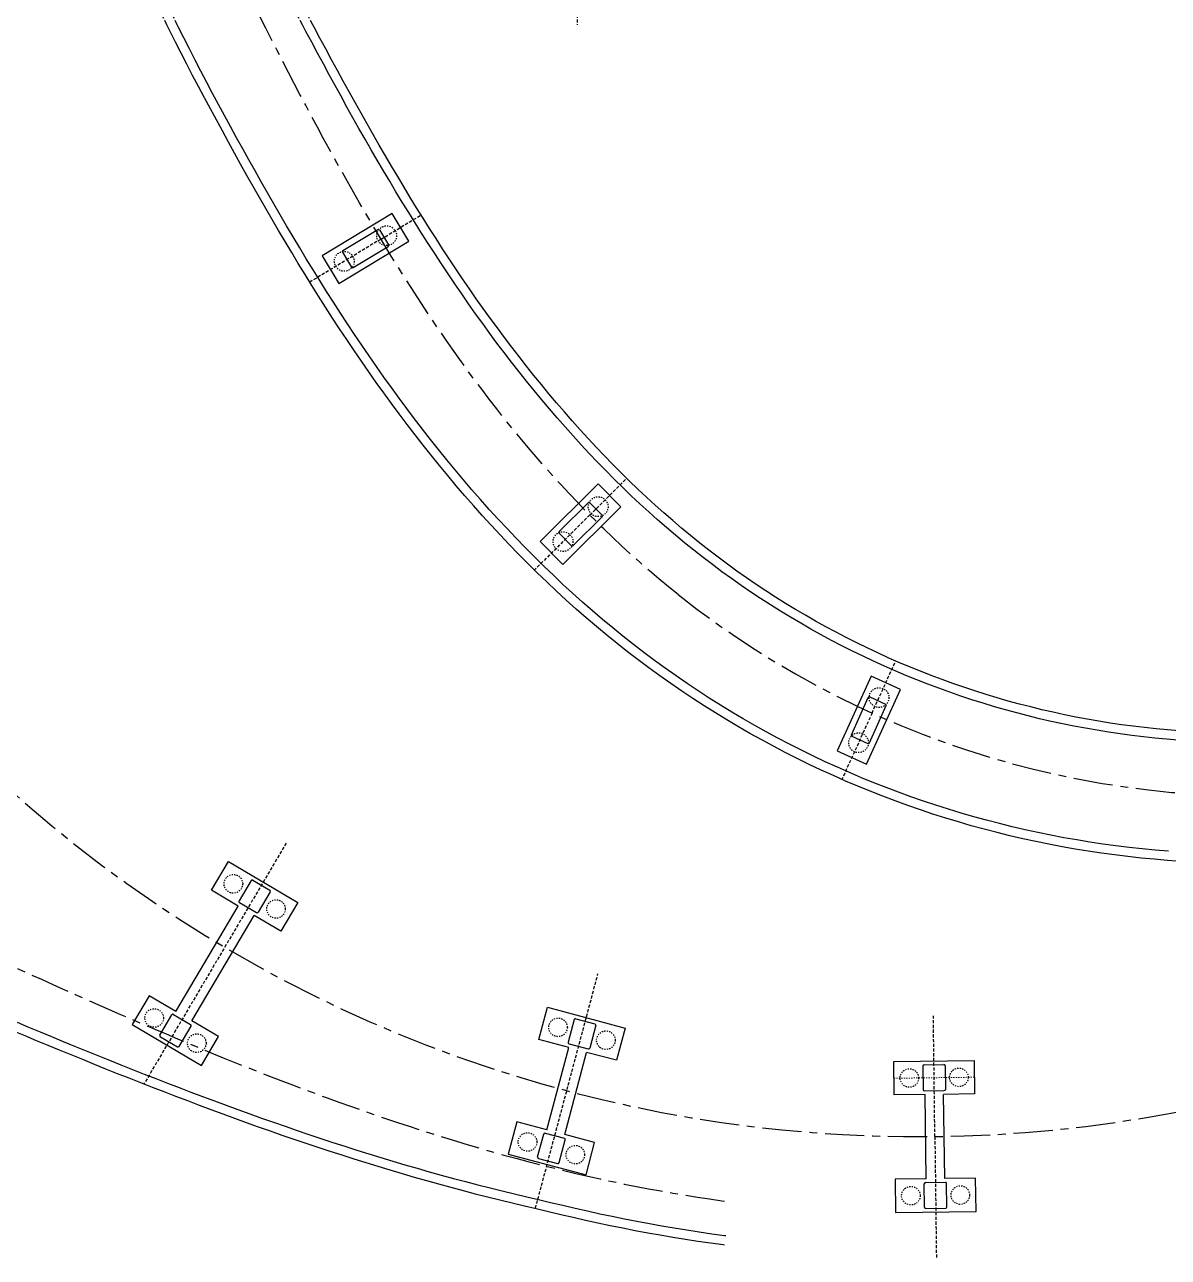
# Model space of a CAD drawing. Header units: millimetres. Extents: x 0 to 987207, y 0 to 5060561.
# Drawn here: x 495452.4 to 495544.7, y 2529101.8 to 2529201.4 of the extents above; entities that cross this region are included whole.
import ezdxf

# ---------------------------------------------------------------- set-up
doc = ezdxf.new("R2010")
doc.units = ezdxf.units.MM
doc.header["$LTSCALE"] = 0.1
for name, pattern in [('CENTER', [50.8, 31.75, -6.35, 6.35, -6.35]), ('CENTER2', [1.125, 0.75, -0.125, 0.125, -0.125]), ('DASHED', [19.05, 12.7, -6.35])]:
    doc.linetypes.add(name, pattern=pattern)
for name, color, linetype in [('1', 1, 'CONTINUOUS'), ('TLJ', 180, 'CONTINUOUS'), ('YLJ', 210, 'CONTINUOUS'), ('zhix', 1, 'CENTER'), ('桥梁', 94, 'CONTINUOUS')]:
    doc.layers.add(name, color=color, linetype=linetype)
doc.layers.add('中心线', color=5, linetype='CENTER', lineweight=18)

msp = doc.modelspace()

# ---------------------------------------------------------------- linework, layer by layer
at = {"layer": '1', "color": 4, "linetype": 'Continuous'}
for p, q in [((495478.0745, 2529183.1134), (495480.9011, 2529184.8165)), ((495481.0383, 2529184.7824), (495481.7608, 2529183.5833)), ((495478.9002, 2529181.743), (495481.7268, 2529183.446)), ((495478.0404, 2529182.9762), (495478.7629, 2529181.777)), ((495495.5423, 2529160.4386), (495497.8867, 2529162.7611)), ((495498.0281, 2529162.7605), (495499.0134, 2529161.7659)), ((495496.6684, 2529159.302), (495499.0127, 2529161.6245)), ((495495.5417, 2529160.2972), (495496.527, 2529159.3026)), ((495519.1449, 2529144.0359), (495520.509, 2529147.0408)), ((495520.6414, 2529147.0905), (495521.9162, 2529146.5118)), ((495520.6018, 2529143.3745), (495521.9659, 2529146.3794)), ((495519.1946, 2529143.9035), (495520.4694, 2529143.3248)), ((495467.4732, 2529131.472), (495468.8466, 2529133.7965)), ((495468.8466, 2529133.7965), (495474.4428, 2529130.4901)), ((495470.6664, 2529132.2567), (495469.6999, 2529130.6209)), ((495470.8034, 2529132.292), (495472.1809, 2529131.4781)), ((495469.6256, 2529130.2002), (495467.4732, 2529131.472)), ((495469.6256, 2529130.2002), (495467.4732, 2529131.472)), ((495472.2161, 2529131.3411), (495471.2496, 2529129.7053)), ((495464.5998, 2529121.694), (495469.6256, 2529130.2002)), ((495469.7351, 2529130.484), (495471.1127, 2529129.6701)), ((495474.4428, 2529130.4901), (495473.0694, 2529128.1655)), ((495465.8912, 2529120.931), (495470.917, 2529129.4372)), ((495473.0694, 2529128.1655), (495470.917, 2529129.4372)), ((495473.0694, 2529128.1655), (495470.917, 2529129.4372)), ((495462.4474, 2529122.9657), (495461.074, 2529120.6411)), ((495464.5998, 2529121.694), (495462.4474, 2529122.9657)), ((495493.9017, 2529119.4237), (495494.5976, 2529122.0324)), ((495494.5976, 2529122.0324), (495500.878, 2529120.3572)), ((495461.074, 2529120.6411), (495466.6702, 2529117.3347)), ((495463.3007, 2529119.7901), (495464.2672, 2529121.4259)), ((495464.4042, 2529121.4612), (495465.7817, 2529120.6473)), ((495468.0436, 2529119.6593), (495465.8912, 2529120.931)), ((495496.7651, 2529121.0403), (495496.2754, 2529119.2045)), ((495496.8875, 2529121.1111), (495498.4335, 2529120.6987)), ((495498.5043, 2529120.5763), (495498.0146, 2529118.7405)), ((495463.3359, 2529119.6532), (495464.7135, 2529118.8393)), ((495464.8504, 2529118.8745), (495465.8169, 2529120.5103)), ((495466.6702, 2529117.3347), (495468.0436, 2529119.6593)), ((495500.878, 2529120.3572), (495500.1821, 2529117.7484)), ((495496.3173, 2529118.7793), (495493.9017, 2529119.4237)), ((495496.3173, 2529118.7793), (495493.9017, 2529119.4237)), ((495494.5466, 2529112.1414), (495496.3173, 2529118.7793)), ((495496.3463, 2529119.0821), (495497.8922, 2529118.6697)), ((495495.996, 2529111.7548), (495497.7666, 2529118.3927)), ((495500.1821, 2529117.7484), (495497.7666, 2529118.3927)), ((495500.1821, 2529117.7484), (495497.7666, 2529118.3927)), ((495522.5657, 2529117.6529), (495529.0652, 2529117.7341)), ((495522.5995, 2529114.9531), (495522.5657, 2529117.6529)), ((495529.0652, 2529117.7341), (495529.099, 2529115.0343)), ((495524.9206, 2529117.2823), (495524.9443, 2529115.3824)), ((495525.0193, 2529117.3835), (495526.6192, 2529117.4035)), ((495526.7204, 2529117.3048), (495526.7442, 2529115.4049)), ((495525.0993, 2529114.9843), (495522.5995, 2529114.9531)), ((495525.0993, 2529114.9843), (495522.5995, 2529114.9531)), ((495525.0456, 2529115.2837), (495526.6454, 2529115.3037)), ((495525.1843, 2529108.1849), (495525.0993, 2529114.9843)), ((495529.099, 2529115.0343), (495526.5992, 2529115.0031)), ((495529.099, 2529115.0343), (495526.5992, 2529115.0031)), ((495526.6842, 2529108.2036), (495526.5992, 2529115.0031)), ((495492.1311, 2529112.7858), (495491.4352, 2529110.177)), ((495494.5466, 2529112.1414), (495492.1311, 2529112.7858)), ((495493.8089, 2529109.9578), (495494.2986, 2529111.7936)), ((495494.421, 2529111.8644), (495495.9669, 2529111.4521)), ((495498.4115, 2529111.1105), (495495.996, 2529111.7548)), ((495495.5481, 2529109.4939), (495496.0378, 2529111.3297)), ((495497.7156, 2529108.5017), (495498.4115, 2529111.1105)), ((495491.4352, 2529110.177), (495497.7156, 2529108.5017)), ((495493.8798, 2529109.8354), (495495.4257, 2529109.423)), ((495525.1843, 2529108.1849), (495522.6845, 2529108.1536)), ((495522.6845, 2529108.1536), (495522.7183, 2529105.4538)), ((495525.0631, 2529105.8832), (495525.0393, 2529107.783)), ((495525.1381, 2529107.8843), (495526.7379, 2529107.9043)), ((495529.184, 2529108.2349), (495526.6842, 2529108.2036)), ((495526.8629, 2529105.9057), (495526.8392, 2529107.8055)), ((495529.2178, 2529105.5351), (495529.184, 2529108.2349)), ((495525.1643, 2529105.7844), (495526.7642, 2529105.8044)), ((495522.7183, 2529105.4538), (495529.2178, 2529105.5351))]:
    msp.add_line(p, q, dxfattribs=at)
for points in [[(495482.0563, 2529186.0963), (495476.4031, 2529182.6902), (495477.7449, 2529180.4632), (495483.3981, 2529183.8693), (495482.0563, 2529186.0963)], [(495498.7069, 2529164.2776), (495494.0182, 2529159.6326), (495495.8481, 2529157.7855), (495500.5368, 2529162.4305), (495498.7069, 2529164.2776)], [(495520.7358, 2529148.7499), (495518.0075, 2529142.7402), (495520.375, 2529141.6654), (495523.1032, 2529147.6751), (495520.7358, 2529148.7499)]]:
    msp.add_lwpolyline(points, dxfattribs=at)
at = {"layer": '1', "color": 1, "linetype": 'DASHED', "ltscale": 0.01}
for centre, radius in [((495481.6137, 2529184.3119), 0.8), ((495478.1875, 2529182.2476), 0.8), ((495498.6983, 2529162.4391), 0.8), ((495495.8567, 2529159.624), 0.8), ((495521.3821, 2529147.0288), 0.8), ((495519.7286, 2529143.3865), 0.8), ((495469.2361, 2529131.9984), 0.75), ((495472.6799, 2529129.9637), 0.75), ((495462.8369, 2529121.1676), 0.75), ((495495.4575, 2529120.4059), 0.75), ((495466.2807, 2529119.1328), 0.75), ((495499.3223, 2529119.3749), 0.75), ((495523.8325, 2529116.3186), 0.75), ((495527.8322, 2529116.3686), 0.75), ((495492.9909, 2529111.1592), 0.75), ((495496.8558, 2529110.1283), 0.75), ((495527.951, 2529106.8694), 0.75), ((495523.9513, 2529106.8193), 0.75)]:
    msp.add_circle(centre, radius, dxfattribs=at)
at = {"layer": '1', "color": 4, "linetype": 'Continuous'}
for centre, start, end in [((495480.9527, 2529184.7308), 31.069323, 121.069323), ((495481.6752, 2529183.5317), 301.069323, 31.069323), ((495478.1261, 2529183.0278), 121.069323, 211.069323), ((495478.8486, 2529181.8286), 211.069323, 301.069323), ((495497.957, 2529162.6901), 44.731961, 134.731961), ((495498.9423, 2529161.6955), 314.731961, 44.731961), ((495495.6127, 2529160.3676), 134.731961, 224.731961), ((495496.598, 2529159.373), 224.731961, 314.731961), ((495520.6, 2529146.9994), 65.583214, 155.583214), ((495521.8748, 2529146.4207), 335.583214, 65.583214), ((495519.2359, 2529143.9946), 155.583214, 245.583214), ((495520.5107, 2529143.4159), 245.583214, 335.583214), ((495470.7525, 2529132.2059), 59.42402, 149.42402), ((495469.786, 2529130.5701), 149.42402, 239.42402), ((495472.13, 2529131.392), 329.42402, 59.42402), ((495471.1635, 2529129.7562), 239.42402, 329.42402), ((495464.3533, 2529121.3751), 59.42402, 149.42402), ((495465.7308, 2529120.5612), 329.42402, 59.42402), ((495496.8618, 2529121.0145), 75.064185, 165.064185), ((495498.4077, 2529120.6021), 345.064185, 75.064185), ((495463.3868, 2529119.7392), 149.42402, 239.42402), ((495464.7643, 2529118.9254), 239.42402, 329.42402), ((495496.3721, 2529119.1787), 165.064185, 255.064185), ((495497.918, 2529118.7663), 255.064185, 345.064185), ((495525.0206, 2529117.2835), 90.71635, 180.71635), ((495526.6204, 2529117.3035), 0.71635, 90.71635), ((495525.0443, 2529115.3837), 180.71635, 270.71635), ((495526.6442, 2529115.4037), 270.71635, 0.71635), ((495494.3952, 2529111.7678), 75.064185, 165.064185), ((495495.9412, 2529111.3554), 345.064185, 75.064185), ((495493.9055, 2529109.932), 165.064185, 255.064185), ((495495.4515, 2529109.5196), 255.064185, 345.064185), ((495525.1393, 2529107.7843), 90.71635, 180.71635), ((495526.7392, 2529107.8043), 0.71635, 90.71635), ((495525.1631, 2529105.8844), 180.71635, 270.71635), ((495526.763, 2529105.9044), 270.71635, 0.71635)]:
    msp.add_arc(centre, 0.1, start, end, dxfattribs=at)
at = {"layer": 'TLJ', "linetype": 'DASHED', "ltscale": 0.3, "flags": 128}
for points in [[(495463.869, 2529201.3424), (495463.6645, 2529201.749), (495463.2137, 2529202.6473), (495462.7642, 2529203.5446), (495462.3156, 2529204.4409), (495461.8679, 2529205.3359), (495461.4208, 2529206.2296), (495460.9742, 2529207.122), (495460.5279, 2529208.013), (495460.0817, 2529208.9023), (495459.6353, 2529209.7901), (495459.1888, 2529210.6761), (495458.7418, 2529211.5603), (495458.2942, 2529212.4426), (495457.8458, 2529213.3229), (495457.3964, 2529214.2011), (495456.946, 2529215.0771), (495456.4942, 2529215.9508), (495456.0409, 2529216.8222), (495455.586, 2529217.691), (495455.1293, 2529218.5574), (495454.6706, 2529219.421), (495454.2098, 2529220.2819), (495453.7467, 2529221.14), (495453.2811, 2529221.9951), (495452.8129, 2529222.8471), (495452.3419, 2529223.696), (495451.868, 2529224.5416), (495451.3911, 2529225.3838), (495450.9108, 2529226.2225), (495450.4272, 2529227.0576), (495449.9401, 2529227.8891), (495449.4493, 2529228.7167), (495448.9547, 2529229.5404), (495448.4562, 2529230.36), (495447.9535, 2529231.1754), (495447.4467, 2529231.9866), (495446.9355, 2529232.7933), (495446.4198, 2529233.5954), (495445.8995, 2529234.3929), (495445.3745, 2529235.1855), (495444.8446, 2529235.9733), (495444.3098, 2529236.7559), (495443.7699, 2529237.5333), (495443.2248, 2529238.3053), (495442.6744, 2529239.0718), (495442.1187, 2529239.8326), (495441.5574, 2529240.5876), (495440.9906, 2529241.3366), (495440.5987, 2529241.8451)], [(495475.6552, 2529201.3411), (495475.2941, 2529202.0211), (495474.8429, 2529202.9067), (495474.3928, 2529203.7936), (495473.9436, 2529204.6818), (495473.4952, 2529205.5713), (495473.0475, 2529206.4618), (495472.6001, 2529207.3533), (495472.153, 2529208.2458), (495471.7059, 2529209.139), (495471.2587, 2529210.033), (495470.8112, 2529210.9277), (495470.3632, 2529211.8229), (495469.9145, 2529212.7185), (495469.4649, 2529213.6145), (495469.0143, 2529214.5108), (495468.5625, 2529215.4073), (495468.1092, 2529216.3039), (495467.6544, 2529217.2004), (495467.1977, 2529218.0969), (495466.7391, 2529218.9931), (495466.2784, 2529219.8891), (495465.8153, 2529220.7846), (495465.3498, 2529221.6797), (495464.8815, 2529222.5741), (495464.4103, 2529223.4679), (495463.9361, 2529224.3608), (495463.4586, 2529225.2528), (495462.9777, 2529226.1438), (495462.4932, 2529227.0336), (495462.0049, 2529227.9222), (495461.5127, 2529228.8094), (495461.0163, 2529229.6951), (495460.5156, 2529230.5792), (495460.0104, 2529231.4616), (495459.5005, 2529232.3421), (495458.9858, 2529233.2206), (495458.4661, 2529234.097), (495457.9412, 2529234.9711), (495457.4109, 2529235.8429), (495456.8752, 2529236.712), (495456.3337, 2529237.5785), (495455.7864, 2529238.4422), (495455.2331, 2529239.3029), (495454.6736, 2529240.1604), (495454.1078, 2529241.0146), (495453.5503, 2529241.8435)]]:
    msp.add_lwpolyline(points, dxfattribs=at)
at = {"layer": 'TLJ', "flags": 128}
for points in [[(495465.9427, 2529197.2459), (495465.4832, 2529198.1478), (495465.0258, 2529199.0491), (495464.5704, 2529199.9498), (495464.1166, 2529200.8498), (495463.869, 2529201.3424)], [(495545.6131, 2529144.3469), (495544.6825, 2529144.4209), (495543.7528, 2529144.5074), (495542.8241, 2529144.6062), (495541.8966, 2529144.7174), (495540.9704, 2529144.8411), (495540.0458, 2529144.9771), (495539.1229, 2529145.1254), (495538.2019, 2529145.2861), (495537.2829, 2529145.4591), (495536.3661, 2529145.6443), (495535.4516, 2529145.8418), (495534.5397, 2529146.0516), (495533.6304, 2529146.2735), (495532.724, 2529146.5076), (495531.8206, 2529146.7538), (495530.9204, 2529147.012), (495530.0235, 2529147.2824), (495529.1301, 2529147.5647), (495528.2403, 2529147.859), (495527.3544, 2529148.1651), (495526.4725, 2529148.4832), (495525.5946, 2529148.813), (495524.7211, 2529149.1546), (495523.852, 2529149.5079), (495522.9875, 2529149.8728), (495522.1278, 2529150.2493), (495521.273, 2529150.6373), (495520.4233, 2529151.0368), (495519.5788, 2529151.4476), (495518.7396, 2529151.8698), (495517.906, 2529152.3032), (495517.0781, 2529152.7478), (495516.256, 2529153.2035), (495515.4398, 2529153.6702), (495514.6298, 2529154.1478), (495513.8261, 2529154.6363), (495513.0288, 2529155.1356), (495512.238, 2529155.6456), (495511.454, 2529156.1662), (495510.6768, 2529156.6973), (495509.9066, 2529157.2389), (495509.1435, 2529157.7908), (495508.3877, 2529158.3529), (495507.6393, 2529158.9252), (495506.8978, 2529159.508), (495506.1632, 2529160.1011), (495505.4355, 2529160.7042), (495504.7146, 2529161.3173), (495504.0007, 2529161.9399), (495503.2937, 2529162.572), (495502.5935, 2529163.2133), (495501.9003, 2529163.8636), (495501.214, 2529164.5226), (495500.5345, 2529165.1901), (495499.8618, 2529165.866), (495499.1959, 2529166.55), (495498.5368, 2529167.2419), (495497.8844, 2529167.9415), (495497.2387, 2529168.6486), (495496.5996, 2529169.3631), (495495.967, 2529170.0846), (495495.3408, 2529170.8131), (495494.7211, 2529171.5482), (495494.1077, 2529172.29), (495493.5006, 2529173.0381), (495492.8996, 2529173.7924), (495492.3047, 2529174.5526), (495491.7158, 2529175.3188), (495491.1328, 2529176.0905), (495490.5555, 2529176.8678), (495489.984, 2529177.6504), (495489.4179, 2529178.4382), (495488.8574, 2529179.231), (495488.3022, 2529180.0286), (495487.7522, 2529180.8309), (495487.2073, 2529181.6378), (495486.6673, 2529182.4491), (495486.1322, 2529183.2647), (495485.6019, 2529184.0843), (495485.0761, 2529184.908), (495484.5547, 2529185.7354), (495484.0376, 2529186.5666), (495483.5247, 2529187.4014), (495483.0159, 2529188.2396), (495482.5108, 2529189.0811), (495482.0095, 2529189.9258), (495481.5118, 2529190.7736), (495481.0175, 2529191.6243), (495480.5264, 2529192.4778), (495480.0385, 2529193.3341), (495479.5535, 2529194.1929), (495479.0713, 2529195.0543), (495478.5917, 2529195.918), (495478.1145, 2529196.7839), (495477.6397, 2529197.652), (495477.167, 2529198.5222), (495476.6962, 2529199.3943), (495476.2273, 2529200.2682), (495475.7599, 2529201.1438), (495475.6552, 2529201.3411)], [(495544.6824, 2529133.8883), (495543.6125, 2529133.9756), (495542.5435, 2529134.0772), (495541.4759, 2529134.1931), (495540.4097, 2529134.3233), (495539.3451, 2529134.4676), (495538.2823, 2529134.6262), (495537.2216, 2529134.799), (495536.163, 2529134.9859), (495535.1069, 2529135.187), (495534.0533, 2529135.4022), (495533.0025, 2529135.6315), (495531.9546, 2529135.8747), (495530.9099, 2529136.132), (495529.8685, 2529136.4033), (495528.8307, 2529136.6885), (495527.7965, 2529136.9875), (495526.7662, 2529137.3004), (495525.74, 2529137.627), (495524.7181, 2529137.9674), (495523.7006, 2529138.3214), (495522.6877, 2529138.689), (495521.6796, 2529139.0702), (495520.6765, 2529139.4648), (495519.6786, 2529139.8729), (495518.686, 2529140.2943), (495517.699, 2529140.729), (495516.7177, 2529141.1769), (495515.7422, 2529141.638), (495514.7728, 2529142.1121), (495513.8096, 2529142.5991), (495512.8528, 2529143.0991), (495511.9026, 2529143.6119), (495510.9592, 2529144.1374), (495510.0226, 2529144.6755), (495509.0932, 2529145.2262), (495508.171, 2529145.7893), (495507.2562, 2529146.3648), (495506.3491, 2529146.9525), (495505.4496, 2529147.5524), (495504.5581, 2529148.1644), (495503.6747, 2529148.7882), (495502.7995, 2529149.424), (495501.9327, 2529150.0715), (495501.0745, 2529150.7305), (495500.2256, 2529151.4004), (495499.3865, 2529152.0807), (495498.5569, 2529152.771), (495497.737, 2529153.471), (495496.9267, 2529154.1805), (495496.1259, 2529154.8991), (495495.3346, 2529155.6266), (495494.5528, 2529156.3626), (495493.7804, 2529157.1069), (495493.0174, 2529157.8592), (495492.2636, 2529158.6192), (495491.519, 2529159.3866), (495490.7835, 2529160.1612), (495490.0571, 2529160.9428), (495489.3396, 2529161.731), (495488.6309, 2529162.5256), (495487.931, 2529163.3264), (495487.2397, 2529164.1331), (495486.5569, 2529164.9456), (495485.8825, 2529165.7634), (495485.2164, 2529166.5866), (495484.5584, 2529167.4147), (495483.9085, 2529168.2476), (495483.2664, 2529169.0851), (495482.6321, 2529169.927), (495482.0054, 2529170.7731), (495481.3862, 2529171.6231), (495480.7742, 2529172.4769), (495480.1695, 2529173.3343), (495479.5717, 2529174.1951), (495478.9808, 2529175.0591), (495478.3966, 2529175.9262), (495477.819, 2529176.7961), (495477.2477, 2529177.6687), (495476.6826, 2529178.5438), (495476.1236, 2529179.4213), (495475.5704, 2529180.301), (495475.023, 2529181.1828), (495474.481, 2529182.0665), (495473.9445, 2529182.9519), (495473.4131, 2529183.8389), (495472.8867, 2529184.7273), (495472.3652, 2529185.6171), (495471.8483, 2529186.5081), (495471.3359, 2529187.4001), (495470.8277, 2529188.293), (495470.3237, 2529189.1868), (495469.8237, 2529190.0812), (495469.3273, 2529190.9761), (495468.8346, 2529191.8715), (495468.3452, 2529192.7671), (495467.859, 2529193.6629), (495467.3759, 2529194.5589), (495466.8956, 2529195.4547), (495466.4179, 2529196.3504), (495465.9427, 2529197.2459)], [(495545.4097, 2529133.8269), (495544.6824, 2529133.8883)], [(495451.4533, 2529120.1362), (495452.3825, 2529119.7486), (495453.3128, 2529119.3622), (495454.2443, 2529118.977), (495455.1768, 2529118.5931), (495456.1105, 2529118.2107), (495457.0454, 2529117.8299), (495457.9815, 2529117.4508), (495458.919, 2529117.0736), (495459.8577, 2529116.6983), (495460.7978, 2529116.3251), (495461.7393, 2529115.9542), (495462.6822, 2529115.5855), (495463.6266, 2529115.2193), (495464.5724, 2529114.8557), (495465.5198, 2529114.4948), (495466.4687, 2529114.1367), (495467.4192, 2529113.7816), (495468.3713, 2529113.4296), (495469.325, 2529113.0808), (495470.2804, 2529112.7353), (495471.2374, 2529112.3933), (495472.1962, 2529112.0549), (495473.1567, 2529111.7202), (495474.1189, 2529111.3894), (495475.0829, 2529111.0625), (495476.0487, 2529110.7398), (495477.0163, 2529110.4213), (495477.9857, 2529110.1072), (495478.9569, 2529109.7976), (495479.9299, 2529109.4926), (495480.9048, 2529109.1924), (495481.8815, 2529108.8972), (495482.8601, 2529108.6069), (495483.8405, 2529108.3219), (495484.8228, 2529108.0421), (495485.807, 2529107.7678), (495486.7929, 2529107.4991), (495487.7808, 2529107.2361), (495488.7704, 2529106.979), (495489.7619, 2529106.7279), (495490.7552, 2529106.4829), (495491.7503, 2529106.2441), (495492.7472, 2529106.0118), (495493.6819, 2529105.8002)], [(495493.6819, 2529105.8002), (495494.6755, 2529105.5537), (495495.6713, 2529105.3138), (495496.6691, 2529105.0809), (495497.669, 2529104.8549), (495498.6709, 2529104.6361), (495499.6748, 2529104.4245), (495500.6807, 2529104.2204), (495501.6885, 2529104.0239), (495502.6982, 2529103.835), (495503.7099, 2529103.654), (495504.7233, 2529103.481), (495505.7386, 2529103.3162), (495506.7556, 2529103.1596), (495507.7742, 2529103.0115), (495508.7946, 2529102.8719), (495508.9069, 2529102.8571)]]:
    msp.add_lwpolyline(points, dxfattribs=at)
at = {"layer": 'YLJ', "color": 210, "linetype": 'DASHED', "ltscale": 0.3, "flags": 128}
for points in [[(495464.7085, 2529201.3423), (495464.3347, 2529202.0857), (495463.8842, 2529202.9835), (495463.4348, 2529203.8804), (495462.9864, 2529204.7764), (495462.5387, 2529205.6714), (495462.0916, 2529206.5652), (495461.6449, 2529207.4578), (495461.1984, 2529208.3491), (495460.7519, 2529209.2389), (495460.3053, 2529210.1273), (495459.8583, 2529211.0141), (495459.4109, 2529211.8991), (495458.9628, 2529212.7824), (495458.5138, 2529213.6639), (495458.0638, 2529214.5434), (495457.6126, 2529215.4208), (495457.16, 2529216.2961), (495456.7058, 2529217.1691), (495456.25, 2529218.0398), (495455.7922, 2529218.9081), (495455.3324, 2529219.7739), (495454.8704, 2529220.637), (495454.406, 2529221.4974), (495453.9391, 2529222.355), (495453.4695, 2529223.2096), (495452.997, 2529224.0612), (495452.5215, 2529224.9097), (495452.0428, 2529225.7549), (495451.5608, 2529226.5967), (495451.0753, 2529227.4351), (495450.5862, 2529228.2699), (495450.0934, 2529229.101), (495449.5966, 2529229.9283), (495449.0958, 2529230.7516), (495448.5908, 2529231.5709), (495448.0815, 2529232.386), (495447.5677, 2529233.1968), (495447.0493, 2529234.0031), (495446.5262, 2529234.8049), (495445.9983, 2529235.6019), (495445.4654, 2529236.3941), (495444.9274, 2529237.1813), (495444.3842, 2529237.9634), (495443.8358, 2529238.7403), (495443.2819, 2529239.5117), (495442.7225, 2529240.2775), (495442.1574, 2529241.0376), (495441.5867, 2529241.7918), (495441.5456, 2529241.845)], [(495474.8061, 2529201.3412), (495474.6261, 2529201.68), (495474.1743, 2529202.5667), (495473.7237, 2529203.4547), (495473.2741, 2529204.3438), (495472.8253, 2529205.234), (495472.3773, 2529206.1252), (495471.9297, 2529207.0172), (495471.4824, 2529207.91), (495471.0352, 2529208.8034), (495470.5879, 2529209.6975), (495470.1404, 2529210.5921), (495469.6925, 2529211.4871), (495469.244, 2529212.3824), (495468.7947, 2529213.278), (495468.3444, 2529214.1736), (495467.8929, 2529215.0694), (495467.4401, 2529215.965), (495466.9858, 2529216.8606), (495466.5297, 2529217.7559), (495466.0718, 2529218.6508), (495465.6118, 2529219.5454), (495465.1495, 2529220.4394), (495464.6848, 2529221.3327), (495464.2175, 2529222.2253), (495463.7474, 2529223.1171), (495463.2743, 2529224.008), (495462.798, 2529224.8977), (495462.3184, 2529225.7864), (495461.8352, 2529226.6737), (495461.3484, 2529227.5597), (495460.8576, 2529228.4442), (495460.3628, 2529229.327), (495459.8638, 2529230.2081), (495459.3604, 2529231.0874), (495458.8524, 2529231.9646), (495458.3397, 2529232.8398), (495457.822, 2529233.7127), (495457.2993, 2529234.5832), (495456.7713, 2529235.4512), (495456.2379, 2529236.3166), (495455.6989, 2529237.1791), (495455.1542, 2529238.0387), (495454.6036, 2529238.8952), (495454.0469, 2529239.7484), (495453.484, 2529240.5983), (495452.9148, 2529241.4445), (495452.642, 2529241.8437)]]:
    msp.add_lwpolyline(points, dxfattribs=at)
at = {"layer": 'YLJ', "color": 210, "flags": 128}
for points in [[(495466.6107, 2529197.587), (495466.1518, 2529198.4877), (495465.6949, 2529199.388), (495465.2399, 2529200.2878), (495464.7865, 2529201.1871), (495464.7085, 2529201.3423)], [(495545.5466, 2529143.5999), (495544.6061, 2529143.6749), (495543.6664, 2529143.7624), (495542.7278, 2529143.8624), (495541.7904, 2529143.975), (495540.8543, 2529144.1001), (495539.9199, 2529144.2377), (495538.9871, 2529144.3878), (495538.0563, 2529144.5504), (495537.1275, 2529144.7253), (495536.2009, 2529144.9127), (495535.2767, 2529145.1125), (495534.355, 2529145.3246), (495533.4361, 2529145.5491), (495532.52, 2529145.7858), (495531.607, 2529146.0348), (495530.6972, 2529146.296), (495529.7908, 2529146.5694), (495528.8879, 2529146.8549), (495527.9887, 2529147.1524), (495527.0934, 2529147.462), (495526.2021, 2529147.7836), (495525.315, 2529148.1171), (495524.4322, 2529148.4625), (495523.5539, 2529148.8197), (495522.6803, 2529149.1886), (495521.8115, 2529149.5693), (495520.9476, 2529149.9616), (495520.0889, 2529150.3654), (495519.2355, 2529150.7808), (495518.3875, 2529151.2076), (495517.5451, 2529151.6458), (495516.7084, 2529152.0952), (495515.8776, 2529152.5559), (495515.0529, 2529153.0277), (495514.2344, 2529153.5106), (495513.4222, 2529154.0044), (495512.6165, 2529154.5091), (495511.8174, 2529155.0247), (495511.0251, 2529155.5509), (495510.2398, 2529156.0878), (495509.4615, 2529156.6353), (495508.6904, 2529157.1932), (495507.9266, 2529157.7614), (495507.1703, 2529158.3399), (495506.4212, 2529158.9289), (495505.6791, 2529159.5282), (495504.9441, 2529160.1376), (495504.2162, 2529160.7568), (495503.4954, 2529161.3857), (495502.7817, 2529162.024), (495502.075, 2529162.6714), (495501.3755, 2529163.3278), (495500.683, 2529163.9929), (495499.9975, 2529164.6665), (495499.3191, 2529165.3484), (495498.6476, 2529166.0383), (495497.983, 2529166.7362), (495497.3253, 2529167.4416), (495496.6745, 2529168.1545), (495496.0304, 2529168.8747), (495495.393, 2529169.6019), (495494.7622, 2529170.3359), (495494.138, 2529171.0766), (495493.5202, 2529171.8238), (495492.9089, 2529172.5772), (495492.3038, 2529173.3368), (495491.705, 2529174.1023), (495491.1123, 2529174.8735), (495490.5256, 2529175.6503), (495489.9448, 2529176.4325), (495489.3698, 2529177.2199), (495488.8005, 2529178.0124), (495488.2368, 2529178.8098), (495487.6786, 2529179.6119), (495487.1256, 2529180.4187), (495486.5779, 2529181.2298), (495486.0353, 2529182.0453), (495485.4976, 2529182.8649), (495484.9648, 2529183.6886), (495484.4366, 2529184.5161), (495483.913, 2529185.3473), (495483.3937, 2529186.1821), (495482.8788, 2529187.0203), (495482.3679, 2529187.8619), (495481.861, 2529188.7066), (495481.3579, 2529189.5545), (495480.8585, 2529190.4053), (495480.3625, 2529191.2588), (495479.87, 2529192.1151), (495479.3806, 2529192.974), (495478.8942, 2529193.8354), (495478.4107, 2529194.6991), (495477.9299, 2529195.565), (495477.4517, 2529196.433), (495476.9758, 2529197.3031), (495476.5021, 2529198.1751), (495476.0305, 2529199.0489), (495475.5607, 2529199.9244), (495475.0927, 2529200.8014), (495474.8061, 2529201.3412)], [(495544.7489, 2529134.6353), (495543.6889, 2529134.7217), (495542.6299, 2529134.8222), (495541.5722, 2529134.9369), (495540.5159, 2529135.0657), (495539.4612, 2529135.2086), (495538.4083, 2529135.3656), (495537.3574, 2529135.5366), (495536.3087, 2529135.7217), (495535.2623, 2529135.9207), (495534.2185, 2529136.1338), (495533.1774, 2529136.3608), (495532.1393, 2529136.6017), (495531.1042, 2529136.8564), (495530.0725, 2529137.125), (495529.0442, 2529137.4074), (495528.0196, 2529137.7036), (495526.9989, 2529138.0134), (495525.9822, 2529138.3368), (495524.9697, 2529138.6739), (495523.9616, 2529139.0245), (495522.958, 2529139.3886), (495521.9593, 2529139.7661), (495520.9654, 2529140.157), (495519.9767, 2529140.5611), (495518.9933, 2529140.9785), (495518.0153, 2529141.4091), (495517.043, 2529141.8527), (495516.0766, 2529142.3093), (495515.1161, 2529142.7789), (495514.1617, 2529143.2613), (495513.2138, 2529143.7565), (495512.2723, 2529144.2644), (495511.3375, 2529144.785), (495510.4096, 2529145.318), (495509.4887, 2529145.8634), (495508.5749, 2529146.4212), (495507.6686, 2529146.9913), (495506.7697, 2529147.5735), (495505.8785, 2529148.1677), (495504.9952, 2529148.7739), (495504.1198, 2529149.3919), (495503.2526, 2529150.0216), (495502.3937, 2529150.663), (495501.5434, 2529151.3159), (495500.7022, 2529151.9795), (495499.8705, 2529152.6536), (495499.0483, 2529153.3377), (495498.2354, 2529154.0315), (495497.432, 2529154.7348), (495496.6379, 2529155.4472), (495495.8531, 2529156.1685), (495495.0776, 2529156.8984), (495494.3114, 2529157.6366), (495493.5543, 2529158.3828), (495492.8063, 2529159.1368), (495492.0674, 2529159.8983), (495491.3373, 2529160.667), (495490.6162, 2529161.4427), (495489.9038, 2529162.2251), (495489.2001, 2529163.014), (495488.505, 2529163.8091), (495487.8184, 2529164.6103), (495487.1401, 2529165.4172), (495486.47, 2529166.2296), (495485.8081, 2529167.0474), (495485.1542, 2529167.8702), (495484.5082, 2529168.698), (495483.87, 2529169.5304), (495483.2393, 2529170.3673), (495482.6161, 2529171.2084), (495482.0003, 2529172.0536), (495481.3917, 2529172.9027), (495480.79, 2529173.7555), (495480.1953, 2529174.6118), (495479.6074, 2529175.4714), (495479.026, 2529176.3342), (495478.451, 2529177.1999), (495477.8823, 2529178.0684), (495477.3197, 2529178.9396), (495476.763, 2529179.8132), (495476.2121, 2529180.6892), (495475.6669, 2529181.5674), (495475.127, 2529182.4475), (495474.5924, 2529183.3296), (495474.0629, 2529184.2133), (495473.5383, 2529185.0986), (495473.0185, 2529185.9854), (495472.5032, 2529186.8735), (495471.9923, 2529187.7628), (495471.4856, 2529188.6531), (495470.983, 2529189.5444), (495470.4842, 2529190.4364), (495469.9891, 2529191.3291), (495469.4974, 2529192.2223), (495469.0091, 2529193.116), (495468.5239, 2529194.01), (495468.0416, 2529194.9042), (495467.5621, 2529195.7985), (495467.0852, 2529196.6928), (495466.6107, 2529197.587)], [(495451.7614, 2529120.82), (495452.6898, 2529120.4328), (495453.619, 2529120.0468), (495454.5493, 2529119.6621), (495455.4807, 2529119.2788), (495456.4131, 2529118.8969), (495457.3466, 2529118.5168), (495458.2813, 2529118.1383), (495459.2172, 2529117.7617), (495460.1544, 2529117.3872), (495461.0927, 2529117.0147), (495462.0324, 2529116.6445), (495462.9734, 2529116.2767), (495463.9158, 2529115.9113), (495464.8596, 2529115.5486), (495465.8048, 2529115.1885), (495466.7515, 2529114.8314), (495467.6997, 2529114.4772), (495468.6493, 2529114.1262), (495469.6005, 2529113.7783), (495470.5533, 2529113.4339), (495471.5077, 2529113.0929), (495472.4637, 2529112.7556), (495473.4213, 2529112.422), (495474.3806, 2529112.0922), (495475.3415, 2529111.7665), (495476.3042, 2529111.4449), (495477.2685, 2529111.1276), (495478.2346, 2529110.8147), (495479.2024, 2529110.5063), (495480.1719, 2529110.2025), (495481.1432, 2529109.9035), (495482.1162, 2529109.6095), (495483.091, 2529109.3205), (495484.0675, 2529109.0367), (495485.0458, 2529108.7582), (495486.0259, 2529108.4852), (495487.0077, 2529108.2177), (495487.9912, 2529107.956), (495488.9765, 2529107.7001), (495489.9635, 2529107.4503), (495490.9523, 2529107.2065), (495491.9427, 2529106.969), (495492.9348, 2529106.7379), (495493.865, 2529106.5275)], [(495493.865, 2529106.5275), (495494.8537, 2529106.2822), (495495.8444, 2529106.0436), (495496.837, 2529105.8118), (495497.8317, 2529105.587), (495498.8282, 2529105.3694), (495499.8267, 2529105.159), (495500.827, 2529104.956), (495501.8292, 2529104.7605), (495502.8332, 2529104.5728), (495503.839, 2529104.3928), (495504.8465, 2529104.2209), (495505.8557, 2529104.057), (495506.8666, 2529103.9014), (495507.8791, 2529103.7541), (495508.8931, 2529103.6154), (495509.0047, 2529103.6007)]]:
    msp.add_lwpolyline(points, dxfattribs=at)
at = {"layer": 'zhix', "flags": 128}
for points in [[(495505.1589, 2529155.3521), (495504.3801, 2529155.9794), (495503.6096, 2529156.6169), (495502.8475, 2529157.2642), (495502.0936, 2529157.9213), (495501.348, 2529158.5877), (495500.6107, 2529159.2632), (495499.8816, 2529159.9476), (495499.1607, 2529160.6406), (495498.448, 2529161.342), (495497.7433, 2529162.0516), (495497.0468, 2529162.7691), (495496.3582, 2529163.4943), (495495.6775, 2529164.2269), (495495.0048, 2529164.9667), (495494.3398, 2529165.7136), (495493.6825, 2529166.4672), (495493.0328, 2529167.2274), (495492.3907, 2529167.994), (495491.756, 2529168.7668), (495491.1287, 2529169.5455), (495490.5085, 2529170.33), (495489.8955, 2529171.1201), (495489.2895, 2529171.9155), (495488.6904, 2529172.7162), (495488.0981, 2529173.5219), (495487.5124, 2529174.3324), (495486.9333, 2529175.1476), (495486.3605, 2529175.9674), (495485.794, 2529176.7914), (495485.2337, 2529177.6197), (495484.6793, 2529178.4519), (495484.1308, 2529179.2881), (495483.5879, 2529180.1279), (495483.0506, 2529180.9713), (495482.5188, 2529181.8181), (495481.9921, 2529182.6682), (495481.4706, 2529183.5215), (495480.954, 2529184.3777), (495480.4422, 2529185.2368), (495479.9351, 2529186.0986), (495479.4324, 2529186.9631), (495478.9339, 2529187.83), (495478.4397, 2529188.6993), (495477.9494, 2529189.5709), (495477.4628, 2529190.4446), (495476.98, 2529191.3202), (495476.5005, 2529192.1978), (495476.0244, 2529193.0772), (495475.5514, 2529193.9582), (495475.0813, 2529194.8409), (495474.614, 2529195.725), (495474.1492, 2529196.6104), (495473.6869, 2529197.4971), (495473.2268, 2529198.385), (495472.7688, 2529199.2739), (495472.3126, 2529200.1638), (495471.8582, 2529201.0546), (495471.4052, 2529201.9461), (495470.9536, 2529202.8383), (495470.5032, 2529203.7311), (495470.0537, 2529204.6244), (495469.605, 2529205.5181), (495469.1569, 2529206.4121), (495468.7092, 2529207.3063), (495468.2618, 2529208.2006), (495468.1127, 2529208.4988)], [(495443.7217, 2529128.8543), (495444.6305, 2529128.4371), (495445.5393, 2529128.02), (495446.4483, 2529127.6031), (495447.3574, 2529127.1865), (495448.2667, 2529126.7704), (495449.1763, 2529126.3549), (495450.0862, 2529125.94), (495450.9964, 2529125.526), (495451.9071, 2529125.1128), (495452.8182, 2529124.7006), (495453.7298, 2529124.2896), (495454.642, 2529123.8798), (495455.5548, 2529123.4713), (495456.4682, 2529123.0643), (495457.3823, 2529122.6589), (495458.2972, 2529122.2552), (495459.2129, 2529121.8533), (495460.1294, 2529121.4533), (495461.0468, 2529121.0554), (495461.9652, 2529120.6596), (495462.8845, 2529120.2661), (495463.8048, 2529119.8749), (495464.7262, 2529119.4863), (495465.6487, 2529119.1003), (495466.5723, 2529118.717), (495467.4971, 2529118.3365), (495468.4231, 2529117.9591), (495469.3504, 2529117.5847), (495470.279, 2529117.2135), (495471.2089, 2529116.8457), (495472.1401, 2529116.4813), (495473.0728, 2529116.1205), (495474.0068, 2529115.7633), (495474.9423, 2529115.41), (495475.8793, 2529115.0606), (495476.8178, 2529114.7153), (495477.7578, 2529114.3741), (495478.6993, 2529114.0372), (495479.6424, 2529113.7048), (495480.5871, 2529113.3768), (495481.5334, 2529113.0536), (495482.4814, 2529112.7352), (495483.431, 2529112.4216), (495484.3822, 2529112.1131), (495485.3351, 2529111.8098), (495486.2896, 2529111.5118), (495487.2459, 2529111.2192), (495488.2038, 2529110.9322), (495489.1634, 2529110.6509), (495490.1247, 2529110.3753), (495491.0877, 2529110.1057), (495492.0523, 2529109.8422), (495493.0186, 2529109.5848), (495493.9866, 2529109.3338), (495494.9562, 2529109.0893), (495495.9275, 2529108.8513), (495496.9004, 2529108.6201), (495497.8749, 2529108.3957), (495498.851, 2529108.1783), (495499.8286, 2529107.968), (495500.8078, 2529107.765), (495501.7885, 2529107.5693), (495502.7706, 2529107.3812), (495503.7542, 2529107.2007), (495504.7391, 2529107.0279), (495505.7255, 2529106.8631), (495506.7131, 2529106.7063), (495507.702, 2529106.5577), (495508.6921, 2529106.4174), (495509.3635, 2529106.3272)]]:
    msp.add_lwpolyline(points, dxfattribs=at)
at = {"layer": 'zhix'}
for centre, radius, start, end in [((495524.5165, 2529221.5854), 110, 223.759854, 114.503479), ((495551.8177, 2529214.0714), 75, 231.529079, 324.271848)]:
    msp.add_arc(centre, radius, start, end, dxfattribs=at)
at = {"layer": '中心线', "color": 5, "linetype": 'CENTER2', "ltscale": 0.1}
msp.add_line((495522.5826, 2529116.303), (495529.0821, 2529116.3842), dxfattribs=at)
at = {"layer": '桥梁', "linetype": 'DASHED', "ltscale": 0.2}
for p, q in [((495497.0165, 2529221.5886), (495497.0141, 2529201.3386)), ((495481.1584, 2529184.0376), (495484.3965, 2529185.9886)), ((495481.1584, 2529184.0376), (495475.4028, 2529180.5698)), ((495498.022, 2529161.7691), (495501.006, 2529164.7253)), ((495498.022, 2529161.7691), (495493.5467, 2529157.3355)), ((495520.8149, 2529145.7792), (495522.7248, 2529149.9864)), ((495520.8149, 2529145.7792), (495518.3844, 2529140.4255)), ((495473.5017, 2529135.2864), (495462.0158, 2529115.8461)), ((495493.6342, 2529105.811), (495498.6789, 2529124.7226)), ((495525.8918, 2529111.594), (495525.7699, 2529121.3432)), ((495525.8918, 2529111.594), (495526.0136, 2529101.8447))]:
    msp.add_line(p, q, dxfattribs=at)

doc.saveas('drawing.dxf')
